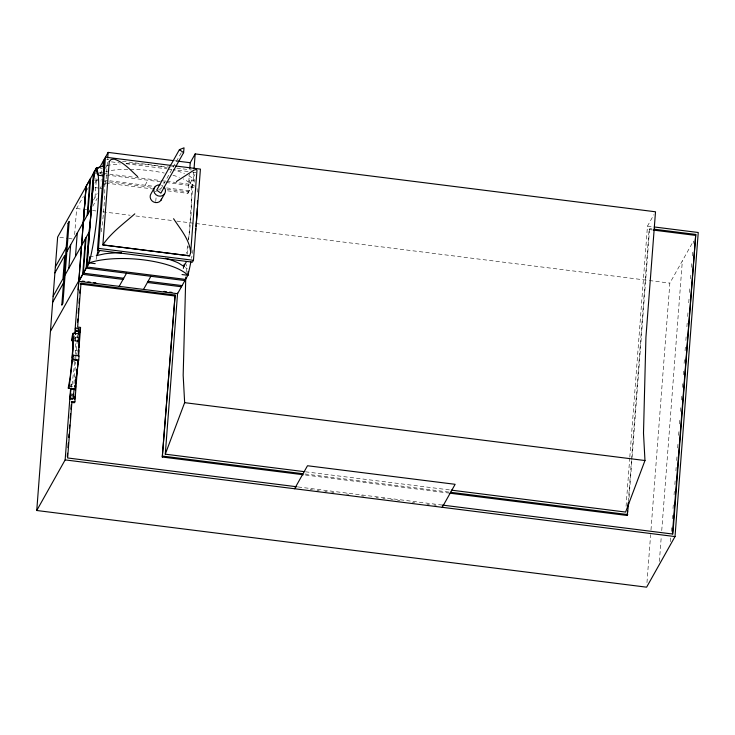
<?xml version="1.0" encoding="UTF-8"?>
<svg xmlns="http://www.w3.org/2000/svg" width="735" height="735" viewBox="0 0 735 735"><rect width="100%" height="100%" fill="white"/><g stroke="black" fill="none" stroke-linecap="round" stroke-linejoin="round"><path stroke-width="0.55" stroke-dasharray="3.67 2.76" d="M78.544 337.429L75.613 337.053L74.814 341.058L75.227 336.759L78.158 337.126M78.039 341.095L78.039 337.53M75.383 353.765L75.613 337.053M71.056 387.712L71.672 384.166L73.73 384.304M75.319 354.84L74.869 358.505M74.648 234.64L76.642 208.519L83.349 196.567M70.753 386.564L70.927 384.304M74.373 339.147L74.639 335.766M73.941 383.541L75.586 362.098M75.668 360.968L75.925 357.577M76.017 356.447L77.653 335.004M94.999 197.393L96.294 180.507M104.765 184.898L105.794 183.052L107.622 159.21M167.653 190.834L187.894 193.378L189.373 174.076M190.144 183.245L194.986 174.416M186.12 272.51L186.727 264.517M187.517 254.237L188.123 246.243M188.647 239.389L193.792 172.082M626.055 506.341L629.73 458.3M629.812 457.152L647.471 226.114L653.902 214.657M628.296 501.766L631.448 460.588M631.53 459.448L649.097 229.55L649.611 228.631L651.862 228.916M629.077 497.42L632.045 458.53M632.137 457.381L649.611 228.631M646.965 582.616L650.631 534.602M650.98 530.027L669.851 283.113L693.454 241.043L693.28 243.331M659.378 561.476L661.298 536.329M661.739 530.615L682.356 260.833M670.476 541.695L670.825 537.12M671.266 531.405L671.615 526.83M672.231 518.827L672.488 515.4M673.012 508.546L673.453 502.823M674.059 494.82L674.326 491.393M674.849 484.54L675.281 478.825M675.897 470.823L676.154 467.387M676.678 460.533L677.119 454.818M677.642 447.955L678.083 442.24M678.607 435.377L678.956 430.811M679.48 423.948L679.912 418.233M680.435 411.379L680.785 406.804M681.308 399.941L681.749 394.226M682.273 387.373L682.622 382.797M683.238 374.795L683.587 370.219M684.11 363.366L684.46 358.79M685.066 350.788L685.415 346.213M685.856 340.498L686.288 334.783M686.903 326.781L687.253 322.206M687.694 316.491L688.125 310.776M688.741 302.774L689.09 298.199M689.522 292.484L689.963 286.769M690.569 278.767L690.918 274.201M691.442 267.338L691.791 262.762M692.324 255.909L692.756 250.194M74.805 362.006L71.846 386.353L71.773 384.056M155.728 201.519L156.169 196.686M96.074 259.565L96.956 255.495M87.263 189.593L88.384 187.609M94.778 183.199L97.387 178.55M100.125 173.68L101.761 170.759M105.482 168.269L107.632 164.456M93.492 200.085L97.195 193.498M99.923 188.629L101.017 186.681M92.748 206.314L97.222 198.34M145.089 185.229L147.9 180.213M181.269 152.751L161.314 188.298L159.467 189.024M187.894 193.378L194.665 181.315M99.188 173.028L102.376 172.33M105.675 171.623L109.019 170.897M89.606 257.085L95.908 255.725M174.489 160.735L177.87 161.167M172.165 165.559L174.425 165.844M171.549 166.349L173.8 166.634M647.471 226.114L653.112 226.83M106.694 159.293L108.955 159.578M122.515 161.287L169.996 167.258M176.786 168.113L191.477 169.96M111.49 161.875L119.373 162.867M126.135 163.721L166.698 168.82M167.828 168.958L172.33 169.528M188.105 171.512L173.46 169.666A57.201 18.54 4.4 0 1 184.494 173.644M192.616 172.073L195.997 172.504M649.097 229.55L652.478 229.981M100.337 168.581L102.431 168.848M195.124 180.498L189.253 179.763L191.082 186.901A57.22 8.067 -82.8 0 1 188.436 240.17M99.785 172.918L102.055 173.203M103.185 173.341L159.908 180.479M161.048 180.617L165.586 181.187M166.716 181.334L192.809 184.614M101.402 174.37L104.802 174.792M105.941 174.939L164.925 182.353M166.055 182.5L192.157 185.78M191.082 186.901L194.012 187.269M95.127 178.954L103.075 179.946M104.214 180.093L108.752 180.663M109.892 180.81L153.027 186.231M166.643 187.939L189.345 190.797M94.484 180.121L101.292 180.975M102.431 181.113L152.365 187.397M167.121 189.253L188.693 191.964M105.794 183.052L153.027 188.996M158.65 189.703L160.901 189.979M94.953 187.6L99.381 188.16M100.484 188.298L102.698 188.573M76.642 208.519L82.338 209.236M83.478 209.383L86.886 209.815M92.582 210.532L96 210.954M102.826 211.818L130.159 215.254M135.846 215.971L172.284 220.546M176.841 221.125L648.215 280.384M649.354 280.531L669.851 283.113M59.866 237.368L67.638 238.342M68.75 238.48L72.076 238.903M75.705 340.553L77.662 340.801M74.887 341.104L77.827 341.472M75.576 350.549L77.533 350.797M71.727 360.949L74.658 361.317M68.915 385.994L73.803 386.601M305.438 471.796L450.142 489.997M304.906 473.974L449.278 492.128M305.521 475.04L448.763 493.047M298.171 486.956L442.406 505.083M310.142 489.446L312.412 489.73M316.96 490.3L319.229 490.585M324.907 491.302L327.176 491.586M331.724 492.156L333.993 492.441M346.488 494.012L348.757 494.297M361.252 495.868L363.522 496.153M376.017 497.724L378.286 498.008M382.825 498.578L385.103 498.863M390.781 499.579L393.05 499.864M397.589 500.434L399.868 500.719M412.353 502.29L414.632 502.584M427.118 504.146L429.396 504.44M433.935 505.009L436.204 505.294M194.692 186.13L184.917 179.671A57.201 18.54 4.4 0 0 183.18 178.89M185.459 267.604L187.361 268.872M106.878 165.504A57.201 18.54 4.4 0 1 120.283 163.988M126.016 163.767A57.201 18.54 4.4 0 1 166.845 167.911M188.61 175.711A57.201 18.54 4.4 0 1 194.509 179.891M154.92 191.348A5.954 5.568 29.3 0 1 156.445 191.348M161.562 185.293A5.954 5.568 29.3 0 1 162.931 186.028M197.035 188.509A57.22 8.067 -82.8 0 1 197.421 194.747M192.993 249.845A57.22 8.067 -82.8 0 1 191.541 258.38M104.737 183.098A57.22 8.067 -82.8 0 1 102.055 225.93M101.761 228.135A57.22 8.067 -82.8 0 1 100.989 233.73M111.251 170.41A57.201 18.54 4.4 0 1 127.908 169.362M130.224 169.362A57.201 18.54 4.4 0 1 164.254 173.056M172.946 175.252A57.201 18.54 4.4 0 1 179.358 177.355M187.645 245.766A57.22 8.067 -82.8 0 1 186.414 253.465"/><path stroke-width="1.1" d="M185.771 277.077L183.171 375.245L184.641 402.661L165.283 454.175L304.299 471.659M74.878 385.498L74.786 386.665M71.984 360.49L70.082 378.167L68.162 388.172L74.841 389.256L79.15 355.942L73.289 355.207L72.976 359.286L71.727 360.949L72.646 350.182L72.673 336.685C71.267 347.297 71.681 334.857 73.197 333.212L79.058 333.956L78.673 356.089M72.195 357.679L73.215 348.684L73.197 333.212M78.241 355.345L78.516 350.917M654.242 226.968L698.25 232.499L675.015 536.578L646.616 587.182L36.75 510.503L57.642 237.083L96.404 168.085L98.426 168.343M68.851 268.247L70.643 244.856M75.484 256.432L77.267 233.05M36.75 510.503L65.149 459.899L70.578 388.815M74.805 333.506L86.041 186.479L90.589 178.375L87.851 214.188M78.856 281.266L86.096 186.488L83.303 222.292M74.079 389.109L73.252 398.425L72.737 399.344L69.807 398.976L71.093 388.539M75.393 334.554L75.668 328.067L78.599 328.435L78.406 333.828M67.289 456.628L67.556 453.238M67.978 447.597L68.327 443.076M68.759 437.426L69.017 434.036M69.448 428.395L69.706 425.005M70.229 418.224L70.569 413.713M70.918 409.193L71.258 404.673M77.552 322.353L77.809 318.981M78.241 313.358L78.581 308.856M79.013 303.243L79.362 298.741M79.784 293.118L80.041 289.746M77.386 369.154L74.887 401.861L71.947 401.494L67.638 457.969L297.032 486.809M303.252 474.755L162.288 457.032L175.114 295.038L80.988 283.205L77.644 327.057L80.574 327.424L79.022 347.728M85.416 238.737L82.688 274.339L123.057 279.419M87.199 215.355L89.936 179.542M86.069 237.57L83.349 273.172L123.71 278.253M74.63 399.399L74.887 396.018M75.319 390.377L75.659 385.866M76.091 380.225L76.348 376.844M76.78 371.203L76.954 368.952M78.25 352.028L78.415 349.777M79.022 341.876L79.371 337.365M79.711 332.854L80.06 328.343M77.552 366.903L77.983 361.262M78.415 355.621L78.847 349.979M103.249 175.858L98.224 175.224L96.404 168.085L93.409 173.359L90.671 209.172A22.206 3.133 -82.8 0 1 88.88 232.554L86.16 268.156L184.917 280.568M185.569 279.41L86.813 266.989L94.089 172.155L86.849 266.998L78.801 281.275L78.149 289.801M95.991 173.717L96.423 168.085A57.201 18.54 4.4 0 1 103.451 166.165M103.01 166.781L103.479 160.708M96.965 255.624L99.648 250.69M175.555 165.981L200.425 169.114L193.461 260.3L192.423 262.147L97.461 250.203L104.425 159.008M103.901 166.817L104.508 158.87M97.461 250.203L98.49 248.366L105.463 157.171L171.034 165.421M107.705 158.071L108.137 152.393L173.368 160.597M109.249 161.378L102.863 244.966L189.685 255.881M162.288 457.032L175.114 295.038M165.283 454.175L177.594 293.1M189.805 168.398L190.236 162.72L195.179 153.909L655.51 211.79L645.927 337.246L643.502 433.126L644.972 460.533L625.614 512.056L451.281 490.135M183.75 266.603L186.47 261.605M194.049 168.673L195.179 153.909M89.183 262.864L78.838 281.285L177.548 293.697L187.875 275.294L188.169 271.435M134.808 213.848C123.746 223.67 111.27 232.536 102.863 244.902L189.63 255.817L190.677 252.619L196.971 170.235L196.273 169.454L193.875 170.189L176.428 181.499M449.903 493.194L627.249 515.492L627.598 510.917M628.03 505.202L628.204 502.915M627.249 515.492L628.636 503.135M672.433 533.84L695.76 234.437L654.113 229.201M695.76 234.437L672.865 534.06L442.406 505.083M91.324 208.005L94.098 172.201M77.497 365.029L77.882 360.83M183.594 152.678L184.035 147.818L179.423 149.637L156.702 190.117L160.873 193.167L183.594 152.678L179.423 149.637M76.082 377.827L76.339 375.677M76.853 371.377L77.111 369.227M68.98 388.521L72.489 359.838L78.351 360.573M75.282 383.376L75.778 380.023M98.15 249.973L96.956 255.495L104.866 253.777A57.22 18.55 4.4 0 1 121.523 252.73M183.355 268.358L184.264 264.131M72.747 356.457L73.289 355.207M99.565 167.681L108.137 152.393M55.364 266.906L66.205 247.594M54.904 272.896L64.754 255.348L62.971 278.74L53.122 296.279M66.857 251.6L90.671 209.172M65.075 274.991L88.88 232.554M52.663 302.269L63.504 282.957M50.449 331.292L78.847 280.687M80.988 283.205L80.473 284.123L174.59 295.957M75.154 328.986L75.668 328.067M154.782 187.085L151.162 193.525A5.954 5.568 29.3 0 0 153.376 201.877A5.954 5.568 29.3 0 0 161.553 199.13M78.085 329.363L78.599 328.435M160.864 200.416L164.484 193.976M119.162 286.356L126.521 273.236M71.947 401.494L71.433 402.412L74.364 402.78L74.887 401.861M143.518 289.415L150.877 276.296M294.588 488.747L307.496 465.742L455.14 484.31L442.231 507.315M86.813 266.989L89.165 262.882A57.22 8.076 -82.9 0 0 97.93 206.278A57.22 8.076 -82.9 0 0 96.368 168.085L95.651 169.445L96.423 168.085M109.23 161.59L111.178 159.449L114.237 159.137C123.71 162.205 130.508 170.107 137.656 176.62M177.87 161.167L190.236 162.72M653.599 230.119L695.246 235.356M98.49 248.366L193.461 260.3M183.796 266.382L178.541 263.038A57.22 18.55 4.4 0 0 165.439 258.297M95.192 263.635L89.165 262.882L89.606 257.085L89.165 262.882A57.22 18.55 4.4 0 1 143.683 259.887A57.22 18.55 4.4 0 1 187.875 275.294A57.22 8.067 -82.8 0 0 190.889 261.798M182.014 274.559L187.875 275.294M148.066 281.312L182.096 285.593M147.413 282.479L181.444 286.76M82.246 281.11L84.516 281.395M87.924 281.827L90.194 282.111M93.602 282.543L95.872 282.828M163.978 291.391L166.248 291.676M169.647 292.107L171.926 292.392M75.484 330.511L78.415 330.879M75.641 331.255L78.581 331.623M72.976 359.286L78.838 360.031M184.641 402.661L644.972 460.533M71.231 388.787L74.841 389.256M70.826 394.098L73.757 394.465M70.505 395.614L73.436 395.981M70.321 398.058L73.252 398.425M162.802 456.113L302.627 473.689M450.417 492.275L627.763 514.573M65.149 459.899L675.015 536.578M173.579 218.727C180.406 229.201 189.685 239.638 190.677 252.619M103.323 172.33L103.791 174.158M197.476 200.931A57.22 8.067 -82.8 0 1 197.43 203.944M197.292 208.262A57.22 8.067 -82.8 0 1 195.997 226.316M195.776 228.567A57.22 8.067 -82.8 0 1 195.28 233.096M164.07 187.076A5.954 5.568 29.3 0 1 162.187 195.758A5.954 5.568 29.3 0 1 153.872 191.275A5.954 5.568 29.3 0 1 160.055 184.908M68.052 223.403L61.804 305.19L62.916 303.206L69.163 221.419L68.052 223.403"/></g></svg>
